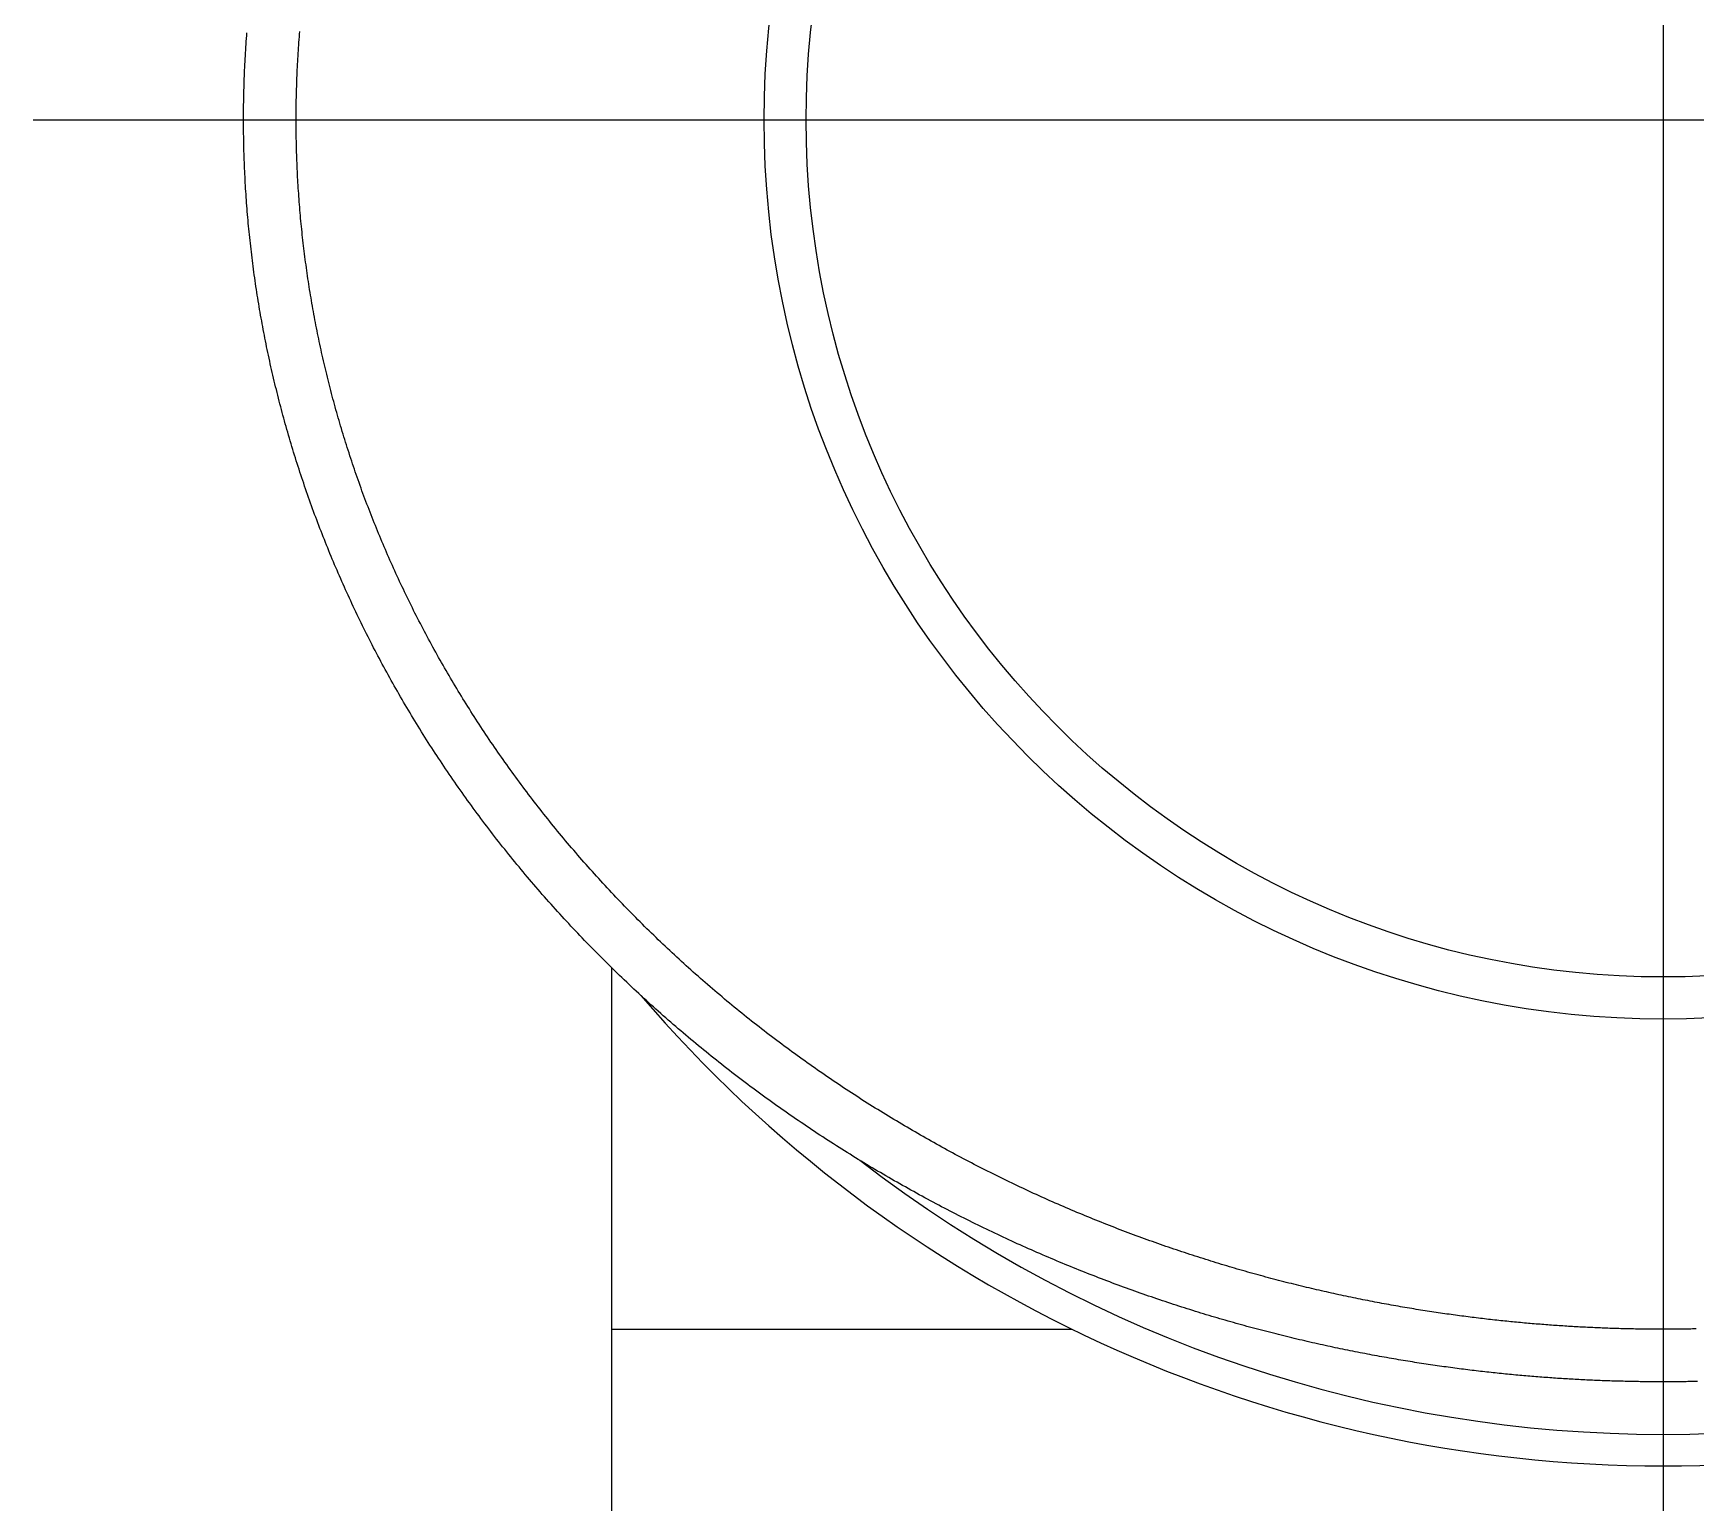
# Model space of a CAD drawing. Extents: x -12 to 93, y -19 to 51.
# Drawn here: x 61.61 to 77.42, y 22.85 to 36.82 of the extents above; entities that cross this region are included whole.
import ezdxf

# ---------------------------------------------------------------- set-up
doc = ezdxf.new("R2010")
doc.units = 0
doc.linetypes.add('CENTER', pattern=[50.8, 31.75, -6.35, 6.35, -6.35])
doc.layers.get('0').update_dxf_attribs({"linetype": 'CONTINUOUS'})
doc.layers.add('CENTER', color=1, linetype='CENTER')

msp = doc.modelspace()

# ---------------------------------------------------------------- linework, layer by layer
at = {"color": 7, "linetype": 'CONTINUOUS'}
for p, q in [((67.1086, 27.93851), (67.1086, 12)), ((67.1086, 24.5), (71.4881, 24.5))]:
    msp.add_line(p, q, dxfattribs=at)
at = {"color": 7}
for points in [[(77.1086, 24.5, 0), (77.091, 24.5, 0), (77.0735, 24.5, 0), (77.056, 24.5001, 0), (77.0384, 24.5002, 0), (77.0209, 24.5003, 0), (77.0034, 24.5004, 0), (76.9858, 24.5005, 0), (76.9683, 24.5007, 0), (76.9508, 24.5008, 0), (76.9333, 24.501, 0), (76.9157, 24.5012, 0), (76.8982, 24.5015, 0), (76.8807, 24.5017, 0), (76.8632, 24.502, 0), (76.8457, 24.5023, 0), (76.8282, 24.5026, 0), (76.8106, 24.503, 0), (76.7931, 24.5033, 0), (76.7756, 24.5037, 0), (76.758, 24.5041, 0), (76.7405, 24.5045, 0), (76.723, 24.505, 0), (76.7054, 24.5055, 0), (76.6879, 24.5059, 0), (76.6703, 24.5065, 0), (76.6527, 24.507, 0), (76.6352, 24.5076, 0), (76.6176, 24.5081, 0), (76.6, 24.5087, 0), (76.5824, 24.5093, 0), (76.5648, 24.51, 0), (76.5471, 24.5107, 0), (76.5295, 24.5113, 0), (76.5119, 24.5121, 0), (76.4942, 24.5128, 0), (76.4765, 24.5135, 0), (76.4588, 24.5143, 0), (76.4411, 24.5151, 0), (76.4234, 24.5159, 0), (76.4057, 24.5168, 0), (76.3879, 24.5176, 0), (76.3702, 24.5185, 0), (76.3524, 24.5194, 0), (76.3346, 24.5204, 0), (76.3168, 24.5213, 0), (76.299, 24.5223, 0), (76.2811, 24.5233, 0), (76.2632, 24.5243, 0), (76.2453, 24.5254, 0), (76.2274, 24.5264, 0), (76.2095, 24.5275, 0), (76.1915, 24.5287, 0), (76.1736, 24.5298, 0), (76.1556, 24.531, 0), (76.1375, 24.5321, 0), (76.1195, 24.5334, 0), (76.1014, 24.5346, 0), (76.0833, 24.5358, 0), (76.0652, 24.5371, 0), (76.047, 24.5384, 0), (76.0288, 24.5398, 0), (76.0106, 24.5411, 0), (75.9924, 24.5425, 0), (75.9741, 24.5439, 0), (75.9558, 24.5453, 0), (75.9375, 24.5468, 0), (75.9192, 24.5482, 0), (75.9008, 24.5497, 0), (75.8823, 24.5513, 0), (75.8639, 24.5528, 0), (75.8454, 24.5544, 0), (75.8269, 24.556, 0), (75.8083, 24.5576, 0), (75.7898, 24.5593, 0), (75.7711, 24.561, 0), (75.7525, 24.5627, 0), (75.7338, 24.5644, 0), (75.7151, 24.5662, 0), (75.6963, 24.568, 0), (75.6775, 24.5698, 0), (75.6586, 24.5717, 0), (75.6397, 24.5736, 0), (75.6208, 24.5755, 0), (75.6019, 24.5774, 0), (75.5828, 24.5794, 0), (75.5638, 24.5814, 0), (75.5447, 24.5834, 0), (75.5256, 24.5855, 0), (75.5064, 24.5876, 0), (75.4872, 24.5897, 0), (75.4679, 24.5919, 0), (75.4486, 24.5941, 0), (75.4292, 24.5963, 0), (75.4098, 24.5986, 0), (75.3904, 24.6009, 0), (75.3709, 24.6032, 0), (75.3513, 24.6055, 0), (75.3317, 24.6079, 0), (75.3121, 24.6103, 0), (75.2924, 24.6128, 0), (75.2726, 24.6153, 0), (75.2528, 24.6178, 0), (75.2329, 24.6203, 0), (75.213, 24.6229, 0), (75.1931, 24.6256, 0), (75.173, 24.6282, 0), (75.153, 24.6309, 0), (75.1329, 24.6336, 0), (75.1127, 24.6364, 0), (75.0924, 24.6392, 0), (75.0721, 24.642, 0), (75.0518, 24.6449, 0), (75.0314, 24.6478, 0), (75.0109, 24.6508, 0), (74.9904, 24.6538, 0), (74.9698, 24.6568, 0), (74.9491, 24.6599, 0), (74.9284, 24.663, 0), (74.9076, 24.6661, 0), (74.8867, 24.6693, 0), (74.8658, 24.6725, 0), (74.8448, 24.6758, 0), (74.8237, 24.6791, 0), (74.8026, 24.6825, 0), (74.7814, 24.6859, 0), (74.7601, 24.6893, 0), (74.7388, 24.6928, 0), (74.7174, 24.6963, 0), (74.6959, 24.6999, 0), (74.6744, 24.7035, 0), (74.6528, 24.7072, 0), (74.6312, 24.7109, 0), (74.6095, 24.7146, 0), (74.5877, 24.7184, 0), (74.5658, 24.7223, 0), (74.5439, 24.7261, 0), (74.522, 24.7301, 0), (74.5, 24.734, 0), (74.4779, 24.7381, 0), (74.4557, 24.7421, 0), (74.4335, 24.7462, 0), (74.4113, 24.7504, 0), (74.3889, 24.7546, 0), (74.3665, 24.7589, 0), (74.3441, 24.7632, 0), (74.3216, 24.7675, 0), (74.299, 24.7719, 0), (74.2764, 24.7764, 0), (74.2538, 24.7809, 0), (74.231, 24.7854, 0), (74.2082, 24.79, 0), (74.1854, 24.7947, 0), (74.1625, 24.7994, 0), (74.1395, 24.8041, 0), (74.1165, 24.8089, 0), (74.0935, 24.8138, 0), (74.0703, 24.8187, 0), (74.0472, 24.8236, 0), (74.0239, 24.8286, 0), (74.0006, 24.8337, 0), (73.9773, 24.8388, 0), (73.9539, 24.8439, 0), (73.9305, 24.8491, 0), (73.907, 24.8544, 0), (73.8835, 24.8597, 0), (73.8599, 24.8651, 0), (73.8362, 24.8705, 0), (73.8125, 24.876, 0), (73.7888, 24.8815, 0), (73.765, 24.8871, 0), (73.7412, 24.8927, 0), (73.7174, 24.8984, 0), (73.6935, 24.9041, 0), (73.6695, 24.9099, 0), (73.6455, 24.9158, 0), (73.6215, 24.9217, 0), (73.5974, 24.9276, 0), (73.5733, 24.9337, 0), (73.5492, 24.9397, 0), (73.525, 24.9458, 0), (73.5007, 24.952, 0), (73.4765, 24.9582, 0), (73.4522, 24.9645, 0), (73.4278, 24.9709, 0), (73.4034, 24.9773, 0), (73.379, 24.9837, 0), (73.3546, 24.9902, 0), (73.3301, 24.9968, 0), (73.3056, 25.0034, 0), (73.281, 25.0101, 0), (73.2564, 25.0168, 0), (73.2318, 25.0236, 0), (73.2071, 25.0304, 0), (73.1824, 25.0373, 0), (73.1577, 25.0443, 0), (73.133, 25.0513, 0), (73.1082, 25.0583, 0), (73.0834, 25.0655, 0), (73.0585, 25.0727, 0), (73.0337, 25.0799, 0), (73.0088, 25.0872, 0), (72.9838, 25.0945, 0), (72.9589, 25.102, 0), (72.9339, 25.1094, 0), (72.9089, 25.1169, 0), (72.8839, 25.1245, 0), (72.8588, 25.1322, 0), (72.8338, 25.1399, 0), (72.8087, 25.1476, 0), (72.7835, 25.1554, 0), (72.7584, 25.1633, 0), (72.7332, 25.1713, 0), (72.708, 25.1793, 0), (72.6828, 25.1873, 0), (72.6576, 25.1954, 0), (72.6324, 25.2036, 0), (72.6071, 25.2118, 0), (72.5818, 25.2201, 0), (72.5565, 25.2284, 0), (72.5312, 25.2368, 0), (72.5059, 25.2453, 0), (72.4806, 25.2538, 0), (72.4552, 25.2624, 0), (72.4298, 25.271, 0), (72.4044, 25.2797, 0), (72.379, 25.2885, 0), (72.3536, 25.2973, 0), (72.3282, 25.3062, 0), (72.3027, 25.3151, 0), (72.2772, 25.3241, 0), (72.2518, 25.3332, 0), (72.2263, 25.3423, 0), (72.2008, 25.3515, 0), (72.1753, 25.3607, 0), (72.1497, 25.37, 0), (72.1242, 25.3794, 0), (72.0986, 25.3888, 0), (72.0731, 25.3983, 0), (72.0475, 25.4078, 0), (72.0219, 25.4174, 0), (71.9963, 25.4271, 0), (71.9707, 25.4368, 0), (71.9451, 25.4466, 0), (71.9195, 25.4564, 0), (71.8938, 25.4663, 0), (71.8682, 25.4763, 0), (71.8425, 25.4863, 0), (71.8169, 25.4964, 0), (71.7912, 25.5066, 0), (71.7656, 25.5168, 0), (71.7399, 25.5271, 0), (71.7142, 25.5374, 0), (71.6885, 25.5478, 0), (71.6628, 25.5583, 0), (71.6371, 25.5688, 0), (71.6114, 25.5794, 0), (71.5857, 25.59, 0), (71.5599, 25.6007, 0), (71.5342, 25.6115, 0), (71.5085, 25.6223, 0), (71.4827, 25.6332, 0), (71.457, 25.6442, 0), (71.4313, 25.6552, 0), (71.4055, 25.6663, 0), (71.3798, 25.6775, 0), (71.354, 25.6887, 0), (71.3283, 25.7, 0), (71.3025, 25.7113, 0), (71.2768, 25.7227, 0), (71.251, 25.7342, 0), (71.2253, 25.7457, 0), (71.1995, 25.7573, 0), (71.1737, 25.769, 0), (71.148, 25.7807, 0), (71.1222, 25.7925, 0), (71.0965, 25.8043, 0), (71.0707, 25.8163, 0), (71.045, 25.8282, 0), (71.0192, 25.8403, 0), (70.9935, 25.8524, 0), (70.9677, 25.8646, 0), (70.942, 25.8768, 0), (70.9163, 25.8891, 0), (70.8905, 25.9015, 0), (70.8648, 25.9139, 0), (70.8391, 25.9264, 0), (70.8133, 25.939, 0), (70.7876, 25.9516, 0), (70.7619, 25.9643, 0), (70.7362, 25.9771, 0), (70.7105, 25.9899, 0), (70.6848, 26.0028, 0), (70.6591, 26.0158, 0), (70.6334, 26.0288, 0), (70.6077, 26.0419, 0), (70.582, 26.0551, 0), (70.5563, 26.0683, 0), (70.5307, 26.0816, 0), (70.505, 26.0949, 0), (70.4794, 26.1084, 0), (70.4537, 26.1219, 0), (70.4281, 26.1354, 0), (70.4025, 26.149, 0), (70.3768, 26.1627, 0), (70.3512, 26.1765, 0), (70.3256, 26.1903, 0), (70.3001, 26.2042, 0), (70.2745, 26.2182, 0), (70.2489, 26.2322, 0), (70.2234, 26.2463, 0), (70.1978, 26.2604, 0), (70.1723, 26.2746, 0), (70.1468, 26.2889, 0), (70.1213, 26.3033, 0), (70.0958, 26.3177, 0), (70.0703, 26.3322, 0), (70.0449, 26.3467, 0), (70.0194, 26.3613, 0), (69.994, 26.376, 0), (69.9686, 26.3907, 0), (69.9432, 26.4055, 0), (69.9178, 26.4204, 0), (69.8925, 26.4353, 0), (69.8671, 26.4503, 0), (69.8418, 26.4654, 0), (69.8165, 26.4805, 0), (69.7912, 26.4957, 0), (69.7659, 26.511, 0), (69.7407, 26.5263, 0), (69.7155, 26.5417, 0), (69.6902, 26.5572, 0), (69.6651, 26.5727, 0), (69.6399, 26.5883, 0), (69.6147, 26.604, 0), (69.5896, 26.6197, 0), (69.5645, 26.6355, 0), (69.5394, 26.6513, 0), (69.5144, 26.6672, 0), (69.4893, 26.6832, 0), (69.4643, 26.6993, 0), (69.4393, 26.7154, 0), (69.4143, 26.7316, 0), (69.3894, 26.7478, 0), (69.3645, 26.7641, 0), (69.3396, 26.7805, 0), (69.3147, 26.7969, 0), (69.2899, 26.8134, 0), (69.2651, 26.83, 0), (69.2403, 26.8466, 0), (69.2155, 26.8633, 0), (69.1908, 26.8801, 0), (69.1661, 26.8969, 0), (69.1414, 26.9138, 0), (69.1168, 26.9307, 0), (69.0922, 26.9478, 0), (69.0676, 26.9648, 0), (69.043, 26.982, 0), (69.0185, 26.9992, 0), (68.994, 27.0165, 0), (68.9695, 27.0338, 0), (68.9451, 27.0512, 0), (68.9207, 27.0687, 0), (68.8964, 27.0862, 0), (68.872, 27.1038, 0), (68.8477, 27.1215, 0), (68.8235, 27.1392, 0), (68.7992, 27.157, 0), (68.7751, 27.1748, 0), (68.7509, 27.1927, 0), (68.7268, 27.2107, 0), (68.7027, 27.2287, 0), (68.6786, 27.2468, 0), (68.6546, 27.2649, 0), (68.6306, 27.2831, 0), (68.6067, 27.3014, 0), (68.5828, 27.3197, 0), (68.5589, 27.3381, 0), (68.5351, 27.3566, 0), (68.5113, 27.3751, 0), (68.4876, 27.3937, 0), (68.4639, 27.4123, 0), (68.4402, 27.431, 0), (68.4166, 27.4498, 0), (68.393, 27.4686, 0), (68.3695, 27.4874, 0), (68.346, 27.5064, 0), (68.3225, 27.5254, 0), (68.2991, 27.5444, 0), (68.2757, 27.5635, 0), (68.2524, 27.5827, 0), (68.2291, 27.6019, 0), (68.2059, 27.6212, 0), (68.1827, 27.6405, 0), (68.1595, 27.6599, 0), (68.1364, 27.6793, 0), (68.1133, 27.6988, 0), (68.0903, 27.7184, 0), (68.0673, 27.738, 0), (68.0444, 27.7577, 0), (68.0215, 27.7774, 0), (67.9987, 27.7972, 0), (67.9759, 27.8171, 0), (67.9532, 27.837, 0), (67.9305, 27.8569, 0), (67.9079, 27.8769, 0), (67.8853, 27.897, 0), (67.8627, 27.9171, 0), (67.8402, 27.9373, 0), (67.8178, 27.9575, 0), (67.7954, 27.9778, 0), (67.7731, 27.9981, 0), (67.7508, 28.0185, 0), (67.7286, 28.039, 0), (67.7064, 28.0595, 0), (67.6842, 28.08, 0), (67.6622, 28.1006, 0), (67.6401, 28.1213, 0), (67.6182, 28.142, 0), (67.5963, 28.1628, 0), (67.5744, 28.1836, 0), (67.5526, 28.2044, 0), (67.5309, 28.2254, 0), (67.5092, 28.2463, 0), (67.4875, 28.2673, 0), (67.4659, 28.2884, 0), (67.4444, 28.3095, 0), (67.4229, 28.3307, 0), (67.4015, 28.3519, 0), (67.3802, 28.3732, 0), (67.3589, 28.3945, 0), (67.3376, 28.4159, 0), (67.3165, 28.4373, 0), (67.2953, 28.4588, 0), (67.2743, 28.4803, 0), (67.2533, 28.5018, 0), (67.2323, 28.5234, 0), (67.2114, 28.5451, 0), (67.1906, 28.5668, 0), (67.1698, 28.5885, 0), (67.1491, 28.6103, 0), (67.1285, 28.6321, 0), (67.1079, 28.654, 0), (67.0874, 28.6759, 0), (67.0669, 28.6979, 0), (67.0465, 28.7199, 0), (67.0262, 28.742, 0), (67.0059, 28.7641, 0), (66.9857, 28.7862, 0), (66.9655, 28.8084, 0), (66.9454, 28.8306, 0), (66.9254, 28.8529, 0), (66.9054, 28.8752, 0), (66.8855, 28.8976, 0), (66.8657, 28.92, 0), (66.8459, 28.9424, 0), (66.8262, 28.9649, 0), (66.8066, 28.9874, 0), (66.787, 29.0099, 0), (66.7675, 29.0325, 0), (66.748, 29.0552, 0), (66.7287, 29.0778, 0), (66.7093, 29.1005, 0), (66.6901, 29.1233, 0), (66.6709, 29.1461, 0), (66.6518, 29.1689, 0), (66.6328, 29.1918, 0), (66.6138, 29.2147, 0), (66.5949, 29.2376, 0), (66.576, 29.2606, 0), (66.5572, 29.2836, 0), (66.5385, 29.3066, 0), (66.5199, 29.3297, 0), (66.5013, 29.3528, 0), (66.4828, 29.376, 0), (66.4644, 29.3992, 0), (66.4461, 29.4224, 0), (66.4278, 29.4456, 0), (66.4095, 29.4689, 0), (66.3914, 29.4922, 0), (66.3733, 29.5156, 0), (66.3553, 29.539, 0), (66.3374, 29.5624, 0), (66.3195, 29.5858, 0), (66.3017, 29.6093, 0), (66.284, 29.6328, 0), (66.2664, 29.6563, 0), (66.2488, 29.6799, 0), (66.2313, 29.7035, 0), (66.2139, 29.7271, 0), (66.1966, 29.7507, 0), (66.1793, 29.7744, 0), (66.1621, 29.7981, 0), (66.1449, 29.8218, 0), (66.1279, 29.8456, 0), (66.1109, 29.8694, 0), (66.094, 29.8932, 0), (66.0771, 29.917, 0), (66.0604, 29.9409, 0), (66.0437, 29.9647, 0), (66.027, 29.9887, 0), (66.0105, 30.0126, 0), (65.994, 30.0365, 0), (65.9776, 30.0605, 0), (65.9613, 30.0845, 0), (65.945, 30.1086, 0), (65.9288, 30.1326, 0), (65.9127, 30.1567, 0), (65.8967, 30.1808, 0), (65.8807, 30.205, 0), (65.8648, 30.2291, 0), (65.849, 30.2533, 0), (65.8333, 30.2775, 0), (65.8176, 30.3017, 0), (65.802, 30.3259, 0), (65.7865, 30.3502, 0), (65.771, 30.3745, 0), (65.7557, 30.3988, 0), (65.7404, 30.4231, 0), (65.7251, 30.4475, 0), (65.71, 30.4719, 0), (65.6949, 30.4963, 0), (65.6799, 30.5207, 0), (65.665, 30.5451, 0), (65.6501, 30.5695, 0), (65.6353, 30.594, 0), (65.6206, 30.6185, 0), (65.606, 30.643, 0), (65.5914, 30.6676, 0), (65.5769, 30.6921, 0), (65.5625, 30.7167, 0), (65.5482, 30.7413, 0), (65.5339, 30.7659, 0), (65.5197, 30.7905, 0), (65.5056, 30.8151, 0), (65.4916, 30.8398, 0), (65.4776, 30.8644, 0), (65.4637, 30.8891, 0), (65.4499, 30.9138, 0), (65.4361, 30.9385, 0), (65.4225, 30.9633, 0), (65.4089, 30.988, 0), (65.3953, 31.0128, 0), (65.3819, 31.0376, 0), (65.3685, 31.0624, 0), (65.3552, 31.0872, 0), (65.342, 31.1121, 0), (65.3288, 31.1369, 0), (65.3157, 31.1618, 0), (65.3027, 31.1867, 0), (65.2898, 31.2116, 0), (65.2769, 31.2365, 0), (65.2641, 31.2614, 0), (65.2514, 31.2864, 0), (65.2388, 31.3113, 0), (65.2262, 31.3363, 0), (65.2137, 31.3613, 0), (65.2012, 31.3863, 0), (65.1889, 31.4114, 0), (65.1766, 31.4364, 0), (65.1644, 31.4615, 0), (65.1523, 31.4865, 0), (65.1402, 31.5116, 0), (65.1282, 31.5367, 0), (65.1163, 31.5618, 0), (65.1044, 31.5869, 0), (65.0926, 31.6121, 0), (65.0809, 31.6372, 0), (65.0693, 31.6624, 0), (65.0577, 31.6876, 0), (65.0463, 31.7128, 0), (65.0348, 31.738, 0), (65.0235, 31.7632, 0), (65.0122, 31.7885, 0), (65.001, 31.8137, 0), (64.9899, 31.839, 0), (64.9788, 31.8643, 0), (64.9679, 31.8896, 0), (64.9569, 31.9149, 0), (64.9461, 31.9402, 0), (64.9353, 31.9655, 0), (64.9246, 31.9908, 0), (64.914, 32.0162, 0), (64.9034, 32.0416, 0), (64.893, 32.0669, 0), (64.8826, 32.0923, 0), (64.8722, 32.1177, 0), (64.8619, 32.1431, 0), (64.8517, 32.1686, 0), (64.8416, 32.194, 0), (64.8316, 32.2194, 0), (64.8216, 32.2449, 0), (64.8117, 32.2704, 0), (64.8018, 32.2958, 0), (64.7921, 32.3213, 0), (64.7824, 32.3468, 0), (64.7727, 32.3723, 0), (64.7632, 32.3979, 0), (64.7537, 32.4234, 0), (64.7443, 32.4489, 0), (64.7349, 32.4745, 0), (64.7256, 32.5, 0), (64.7164, 32.5256, 0), (64.7073, 32.5512, 0), (64.6983, 32.5768, 0), (64.6893, 32.6024, 0), (64.6803, 32.628, 0), (64.6715, 32.6536, 0), (64.6627, 32.6792, 0), (64.654, 32.7049, 0), (64.6454, 32.7305, 0), (64.6368, 32.7562, 0), (64.6283, 32.7818, 0), (64.6199, 32.8075, 0), (64.6115, 32.8332, 0), (64.6032, 32.8589, 0), (64.595, 32.8846, 0), (64.5869, 32.9103, 0), (64.5788, 32.936, 0), (64.5708, 32.9617, 0), (64.5628, 32.9875, 0), (64.555, 33.0132, 0), (64.5472, 33.0389, 0), (64.5394, 33.0647, 0), (64.5318, 33.0905, 0), (64.5242, 33.1162, 0), (64.5167, 33.142, 0), (64.5092, 33.1678, 0), (64.5019, 33.1936, 0), (64.4946, 33.2194, 0), (64.4873, 33.2452, 0), (64.4801, 33.271, 0), (64.473, 33.2968, 0), (64.466, 33.3227, 0), (64.4591, 33.3485, 0), (64.4522, 33.3744, 0), (64.4453, 33.4002, 0), (64.4386, 33.4261, 0), (64.4319, 33.4519, 0), (64.4253, 33.4778, 0), (64.4187, 33.5037, 0), (64.4123, 33.5296, 0), (64.4059, 33.5555, 0), (64.3995, 33.5814, 0), (64.3933, 33.6073, 0), (64.3871, 33.6332, 0), (64.3809, 33.6591, 0), (64.3749, 33.685, 0), (64.3689, 33.7109, 0), (64.363, 33.7369, 0), (64.3571, 33.7628, 0), (64.3513, 33.7887, 0), (64.3456, 33.8147, 0), (64.34, 33.8406, 0), (64.3344, 33.8666, 0), (64.3289, 33.8926, 0), (64.3234, 33.9185, 0), (64.3181, 33.9445, 0), (64.3128, 33.9705, 0), (64.3075, 33.9965, 0), (64.3024, 34.0225, 0), (64.2973, 34.0485, 0), (64.2922, 34.0745, 0), (64.2873, 34.1005, 0), (64.2824, 34.1265, 0), (64.2776, 34.1525, 0), (64.2728, 34.1785, 0), (64.2681, 34.2045, 0), (64.2635, 34.2305, 0), (64.259, 34.2566, 0), (64.2545, 34.2826, 0), (64.2501, 34.3086, 0), (64.2457, 34.3347, 0), (64.2414, 34.3607, 0), (64.2372, 34.3868, 0), (64.2331, 34.4128, 0), (64.229, 34.4389, 0), (64.225, 34.4649, 0), (64.2211, 34.491, 0), (64.2172, 34.5171, 0), (64.2134, 34.5431, 0), (64.2097, 34.5692, 0), (64.206, 34.5953, 0), (64.2024, 34.6214, 0), (64.1989, 34.6475, 0), (64.1954, 34.6735, 0), (64.192, 34.6996, 0), (64.1887, 34.7257, 0), (64.1854, 34.7518, 0), (64.1822, 34.7779, 0), (64.1791, 34.804, 0), (64.1761, 34.8301, 0), (64.1731, 34.8562, 0), (64.1702, 34.8823, 0), (64.1673, 34.9084, 0), (64.1645, 34.9345, 0), (64.1618, 34.9607, 0), (64.1592, 34.9868, 0), (64.1566, 35.0129, 0), (64.1541, 35.039, 0), (64.1516, 35.0651, 0), (64.1493, 35.0913, 0), (64.1469, 35.1174, 0), (64.1447, 35.1435, 0), (64.1425, 35.1697, 0), (64.1404, 35.1958, 0), (64.1384, 35.2219, 0), (64.1364, 35.2481, 0), (64.1345, 35.2742, 0), (64.1327, 35.3004, 0), (64.1309, 35.3265, 0), (64.1292, 35.3526, 0), (64.1276, 35.3788, 0), (64.126, 35.4049, 0), (64.1245, 35.4311, 0), (64.1231, 35.4572, 0), (64.1217, 35.4834, 0), (64.1204, 35.5095, 0), (64.1192, 35.5357, 0), (64.118, 35.5618, 0), (64.1169, 35.588, 0), (64.1159, 35.6142, 0), (64.115, 35.6403, 0), (64.1141, 35.6665, 0), (64.1132, 35.6926, 0), (64.1125, 35.7188, 0), (64.1118, 35.7449, 0), (64.1112, 35.7711, 0), (64.1106, 35.7973, 0), (64.1101, 35.8234, 0), (64.1097, 35.8496, 0), (64.1094, 35.8757, 0), (64.1091, 35.9019, 0), (64.1089, 35.9281, 0), (64.1087, 35.9542, 0), (64.1086, 35.9804, 0), (64.1086, 36.0066, 0), (64.1087, 36.0327, 0), (64.1088, 36.0589, 0), (64.109, 36.085, 0), (64.1092, 36.1112, 0), (64.1095, 36.1374, 0), (64.1099, 36.1635, 0), (64.1104, 36.1897, 0), (64.1109, 36.2159, 0), (64.1115, 36.242, 0), (64.1121, 36.2682, 0), (64.1129, 36.2943, 0), (64.1137, 36.3205, 0), (64.1145, 36.3466, 0), (64.1155, 36.3728, 0), (64.1164, 36.3989, 0), (64.1175, 36.4251, 0), (64.1186, 36.4512, 0), (64.1198, 36.4774, 0), (64.1211, 36.5035, 0), (64.1224, 36.5296, 0), (64.1238, 36.5558, 0), (64.1253, 36.5819, 0), (64.1268, 36.608, 0), (64.1284, 36.6341, 0), (64.1301, 36.6603, 0), (64.1318, 36.6864, 0), (64.1336, 36.7125, 0), (64.1355, 36.7386, 0), (64.1374, 36.7647, 0), (64.1394, 36.7908, 0), (64.1415, 36.8169, 0), (64.1436, 36.843, 0)], [(77.1086, 24, 0), (77.0904, 24, 0), (77.0723, 24, 0), (77.0542, 24.0001, 0), (77.036, 24.0002, 0), (77.0179, 24.0003, 0), (76.9998, 24.0004, 0), (76.9816, 24.0005, 0), (76.9635, 24.0007, 0), (76.9454, 24.0009, 0), (76.9273, 24.0011, 0), (76.9092, 24.0013, 0), (76.8911, 24.0015, 0), (76.873, 24.0018, 0), (76.8548, 24.0021, 0), (76.8367, 24.0024, 0), (76.8186, 24.0027, 0), (76.8005, 24.0031, 0), (76.7824, 24.0034, 0), (76.7642, 24.0038, 0), (76.7461, 24.0043, 0), (76.728, 24.0047, 0), (76.7098, 24.0052, 0), (76.6917, 24.0056, 0), (76.6735, 24.0062, 0), (76.6554, 24.0067, 0), (76.6372, 24.0072, 0), (76.619, 24.0078, 0), (76.6009, 24.0084, 0), (76.5827, 24.009, 0), (76.5645, 24.0097, 0), (76.5462, 24.0103, 0), (76.528, 24.011, 0), (76.5098, 24.0117, 0), (76.4915, 24.0125, 0), (76.4733, 24.0132, 0), (76.455, 24.014, 0), (76.4367, 24.0148, 0), (76.4184, 24.0156, 0), (76.4001, 24.0165, 0), (76.3818, 24.0173, 0), (76.3634, 24.0182, 0), (76.345, 24.0192, 0), (76.3267, 24.0201, 0), (76.3083, 24.0211, 0), (76.2898, 24.0221, 0), (76.2714, 24.0231, 0), (76.2529, 24.0241, 0), (76.2344, 24.0252, 0), (76.2159, 24.0262, 0), (76.1974, 24.0273, 0), (76.1789, 24.0285, 0), (76.1603, 24.0296, 0), (76.1417, 24.0308, 0), (76.1231, 24.032, 0), (76.1044, 24.0332, 0), (76.0858, 24.0345, 0), (76.0671, 24.0358, 0), (76.0484, 24.0371, 0), (76.0296, 24.0384, 0), (76.0108, 24.0397, 0), (75.992, 24.0411, 0), (75.9732, 24.0425, 0), (75.9544, 24.0439, 0), (75.9355, 24.0454, 0), (75.9166, 24.0468, 0), (75.8976, 24.0483, 0), (75.8786, 24.0499, 0), (75.8596, 24.0514, 0), (75.8406, 24.053, 0), (75.8215, 24.0546, 0), (75.8024, 24.0562, 0), (75.7832, 24.0579, 0), (75.764, 24.0596, 0), (75.7448, 24.0613, 0), (75.7256, 24.0631, 0), (75.7063, 24.0648, 0), (75.6869, 24.0666, 0), (75.6676, 24.0685, 0), (75.6481, 24.0703, 0), (75.6287, 24.0722, 0), (75.6092, 24.0741, 0), (75.5897, 24.0761, 0), (75.5701, 24.0781, 0), (75.5505, 24.0801, 0), (75.5308, 24.0821, 0), (75.5111, 24.0842, 0), (75.4914, 24.0863, 0), (75.4716, 24.0884, 0), (75.4518, 24.0906, 0), (75.4319, 24.0928, 0), (75.4119, 24.095, 0), (75.392, 24.0973, 0), (75.3719, 24.0996, 0), (75.3519, 24.1019, 0), (75.3318, 24.1043, 0), (75.3116, 24.1067, 0), (75.2914, 24.1091, 0), (75.2711, 24.1116, 0), (75.2508, 24.1141, 0), (75.2304, 24.1166, 0), (75.21, 24.1192, 0), (75.1895, 24.1218, 0), (75.1689, 24.1245, 0), (75.1484, 24.1271, 0), (75.1277, 24.1298, 0), (75.107, 24.1326, 0), (75.0862, 24.1354, 0), (75.0654, 24.1382, 0), (75.0445, 24.1411, 0), (75.0236, 24.144, 0), (75.0026, 24.1469, 0), (74.9816, 24.1499, 0), (74.9605, 24.1529, 0), (74.9393, 24.1559, 0), (74.918, 24.159, 0), (74.8967, 24.1622, 0), (74.8754, 24.1653, 0), (74.8539, 24.1685, 0), (74.8324, 24.1718, 0), (74.8108, 24.1751, 0), (74.7892, 24.1784, 0), (74.7675, 24.1818, 0), (74.7457, 24.1852, 0), (74.7238, 24.1887, 0), (74.7019, 24.1922, 0), (74.6799, 24.1958, 0), (74.6578, 24.1994, 0), (74.6357, 24.203, 0), (74.6135, 24.2067, 0), (74.5912, 24.2105, 0), (74.5689, 24.2143, 0), (74.5465, 24.2181, 0), (74.524, 24.222, 0), (74.5015, 24.2259, 0), (74.4789, 24.2299, 0), (74.4563, 24.2339, 0), (74.4335, 24.238, 0), (74.4108, 24.2421, 0), (74.3879, 24.2462, 0), (74.365, 24.2504, 0), (74.342, 24.2547, 0), (74.319, 24.259, 0), (74.2959, 24.2633, 0), (74.2728, 24.2678, 0), (74.2495, 24.2722, 0), (74.2263, 24.2767, 0), (74.2029, 24.2813, 0), (74.1795, 24.2859, 0), (74.1561, 24.2905, 0), (74.1325, 24.2952, 0), (74.109, 24.3, 0), (74.0853, 24.3048, 0), (74.0616, 24.3096, 0), (74.0379, 24.3146, 0), (74.0141, 24.3195, 0), (73.9902, 24.3245, 0), (73.9663, 24.3296, 0), (73.9423, 24.3347, 0), (73.9183, 24.3399, 0), (73.8942, 24.3451, 0), (73.87, 24.3504, 0), (73.8458, 24.3557, 0), (73.8216, 24.3611, 0), (73.7973, 24.3666, 0), (73.7729, 24.3721, 0), (73.7485, 24.3776, 0), (73.7241, 24.3832, 0), (73.6996, 24.3889, 0), (73.675, 24.3946, 0), (73.6504, 24.4004, 0), (73.6258, 24.4062, 0), (73.6011, 24.4121, 0), (73.5763, 24.4181, 0), (73.5516, 24.4241, 0), (73.5267, 24.4301, 0), (73.5019, 24.4362, 0), (73.477, 24.4424, 0), (73.452, 24.4486, 0), (73.427, 24.4549, 0), (73.402, 24.4612, 0), (73.3769, 24.4676, 0), (73.3518, 24.474, 0), (73.3266, 24.4805, 0), (73.3014, 24.4871, 0), (73.2762, 24.4937, 0), (73.2509, 24.5004, 0), (73.2256, 24.5071, 0), (73.2003, 24.5139, 0), (73.1749, 24.5208, 0), (73.1495, 24.5277, 0), (73.124, 24.5346, 0), (73.0985, 24.5417, 0), (73.073, 24.5487, 0), (73.0474, 24.5559, 0), (73.0219, 24.5631, 0), (72.9962, 24.5703, 0), (72.9706, 24.5777, 0), (72.9449, 24.585, 0), (72.9192, 24.5925, 0), (72.8935, 24.6, 0), (72.8677, 24.6075, 0), (72.8419, 24.6151, 0), (72.8161, 24.6228, 0), (72.7902, 24.6305, 0), (72.7643, 24.6383, 0), (72.7384, 24.6462, 0), (72.7125, 24.6541, 0), (72.6865, 24.662, 0), (72.6605, 24.6701, 0), (72.6345, 24.6782, 0), (72.6085, 24.6863, 0), (72.5824, 24.6945, 0), (72.5564, 24.7028, 0), (72.5303, 24.7112, 0), (72.5041, 24.7196, 0), (72.478, 24.728, 0), (72.4519, 24.7365, 0), (72.4257, 24.7451, 0), (72.3995, 24.7537, 0), (72.3733, 24.7624, 0), (72.3471, 24.7712, 0), (72.3208, 24.78, 0), (72.2945, 24.7889, 0), (72.2683, 24.7979, 0), (72.242, 24.8069, 0), (72.2157, 24.8159, 0), (72.1893, 24.8251, 0), (72.163, 24.8343, 0), (72.1366, 24.8435, 0), (72.1103, 24.8528, 0), (72.0839, 24.8622, 0), (72.0575, 24.8717, 0), (72.0311, 24.8812, 0), (72.0046, 24.8907, 0), (71.9782, 24.9004, 0), (71.9517, 24.9101, 0), (71.9253, 24.9198, 0), (71.8988, 24.9296, 0), (71.8723, 24.9395, 0), (71.8458, 24.9495, 0), (71.8193, 24.9595, 0), (71.7928, 24.9695, 0), (71.7663, 24.9797, 0), (71.7397, 24.9899, 0), (71.7132, 25.0001, 0), (71.6866, 25.0105, 0), (71.66, 25.0208, 0), (71.6334, 25.0313, 0), (71.6069, 25.0418, 0), (71.5803, 25.0524, 0), (71.5537, 25.063, 0), (71.527, 25.0737, 0), (71.5004, 25.0845, 0), (71.4738, 25.0954, 0), (71.4472, 25.1063, 0), (71.4205, 25.1172, 0), (71.3939, 25.1283, 0), (71.3672, 25.1394, 0), (71.3406, 25.1505, 0), (71.3139, 25.1618, 0), (71.2872, 25.1731, 0), (71.2606, 25.1844, 0), (71.2339, 25.1958, 0), (71.2072, 25.2073, 0), (71.1805, 25.2189, 0), (71.1539, 25.2305, 0), (71.1272, 25.2422, 0), (71.1005, 25.254, 0), (71.0738, 25.2658, 0), (71.0471, 25.2777, 0), (71.0204, 25.2896, 0), (70.9937, 25.3016, 0), (70.967, 25.3137, 0), (70.9403, 25.3259, 0), (70.9136, 25.3381, 0), (70.8869, 25.3504, 0), (70.8602, 25.3627, 0), (70.8335, 25.3751, 0), (70.8068, 25.3876, 0), (70.7802, 25.4002, 0), (70.7535, 25.4128, 0), (70.7268, 25.4255, 0), (70.7001, 25.4383, 0), (70.6734, 25.4511, 0), (70.6467, 25.464, 0), (70.6201, 25.4769, 0), (70.5934, 25.49, 0), (70.5667, 25.5031, 0), (70.5401, 25.5162, 0), (70.5134, 25.5295, 0), (70.4867, 25.5428, 0), (70.4601, 25.5561, 0), (70.4334, 25.5696, 0), (70.4068, 25.5831, 0), (70.3802, 25.5967, 0), (70.3535, 25.6103, 0), (70.3269, 25.624, 0), (70.3003, 25.6378, 0), (70.2737, 25.6517, 0), (70.2471, 25.6656, 0), (70.2205, 25.6796, 0), (70.1939, 25.6937, 0), (70.1673, 25.7078, 0), (70.1408, 25.722, 0), (70.1142, 25.7363, 0), (70.0876, 25.7506, 0), (70.0611, 25.765, 0), (70.0346, 25.7795, 0), (70.0081, 25.794, 0), (69.9816, 25.8086, 0), (69.9551, 25.8233, 0), (69.9286, 25.8381, 0), (69.9021, 25.8529, 0), (69.8757, 25.8678, 0), (69.8492, 25.8827, 0), (69.8228, 25.8977, 0), (69.7964, 25.9128, 0), (69.77, 25.928, 0), (69.7436, 25.9432, 0), (69.7172, 25.9585, 0), (69.6909, 25.9739, 0), (69.6645, 25.9893, 0), (69.6382, 26.0048, 0), (69.6119, 26.0204, 0), (69.5856, 26.036, 0), (69.5594, 26.0517, 0), (69.5331, 26.0675, 0), (69.5069, 26.0833, 0), (69.4807, 26.0993, 0), (69.4545, 26.1152, 0), (69.4283, 26.1313, 0), (69.4022, 26.1474, 0), (69.3761, 26.1636, 0), (69.35, 26.1798, 0), (69.3239, 26.1962, 0), (69.2978, 26.2125, 0), (69.2718, 26.229, 0), (69.2458, 26.2455, 0), (69.2198, 26.2621, 0), (69.1938, 26.2788, 0), (69.1678, 26.2955, 0), (69.1419, 26.3123, 0), (69.116, 26.3292, 0), (69.0902, 26.3461, 0), (69.0643, 26.3631, 0), (69.0385, 26.3802, 0), (69.0127, 26.3973, 0), (68.9869, 26.4145, 0), (68.9612, 26.4318, 0), (68.9355, 26.4491, 0), (68.9098, 26.4665, 0), (68.8841, 26.484, 0), (68.8585, 26.5015, 0), (68.8329, 26.5191, 0), (68.8073, 26.5368, 0), (68.7818, 26.5546, 0), (68.7563, 26.5724, 0), (68.7308, 26.5903, 0), (68.7054, 26.6082, 0), (68.68, 26.6262, 0), (68.6546, 26.6443, 0), (68.6292, 26.6624, 0), (68.6039, 26.6806, 0), (68.5786, 26.6989, 0), (68.5534, 26.7173, 0), (68.5282, 26.7357, 0), (68.503, 26.7542, 0), (68.4779, 26.7727, 0), (68.4528, 26.7913, 0), (68.4277, 26.81, 0), (68.4027, 26.8287, 0), (68.3777, 26.8475, 0), (68.3527, 26.8664, 0), (68.3278, 26.8853, 0), (68.3029, 26.9043, 0), (68.2781, 26.9233, 0), (68.2533, 26.9425, 0), (68.2285, 26.9616, 0), (68.2038, 26.9809, 0), (68.1791, 27.0002, 0), (68.1545, 27.0196, 0), (68.1299, 27.039, 0), (68.1053, 27.0585, 0), (68.0808, 27.078, 0), (68.0563, 27.0977, 0), (68.0319, 27.1173, 0), (68.0075, 27.1371, 0), (67.9831, 27.1569, 0), (67.9588, 27.1768, 0), (67.9346, 27.1967, 0), (67.9103, 27.2167, 0), (67.8862, 27.2367, 0), (67.862, 27.2568, 0), (67.838, 27.277, 0), (67.8139, 27.2972, 0), (67.7899, 27.3175, 0), (67.766, 27.3379, 0), (67.7421, 27.3583, 0), (67.7183, 27.3787, 0), (67.6945, 27.3993, 0), (67.6707, 27.4198, 0), (67.647, 27.4405, 0), (67.6234, 27.4612, 0), (67.5998, 27.4819, 0), (67.5762, 27.5028, 0), (67.5527, 27.5236, 0), (67.5292, 27.5446, 0), (67.5058, 27.5656, 0), (67.4825, 27.5866, 0), (67.4592, 27.6077, 0), (67.436, 27.6289, 0), (67.4128, 27.6501, 0), (67.3896, 27.6714, 0), (67.3665, 27.6927, 0), (67.3435, 27.7141, 0), (67.3205, 27.7355, 0), (67.2976, 27.757, 0), (67.2747, 27.7786, 0), (67.2519, 27.8002, 0), (67.2292, 27.8219, 0), (67.2065, 27.8436, 0), (67.1838, 27.8654, 0), (67.1613, 27.8872, 0), (67.1387, 27.9091, 0), (67.1163, 27.931, 0), (67.0938, 27.953, 0), (67.0715, 27.9751, 0), (67.0492, 27.9972, 0), (67.027, 28.0193, 0), (67.0048, 28.0415, 0), (66.9827, 28.0638, 0), (66.9606, 28.0861, 0), (66.9386, 28.1084, 0), (66.9167, 28.1308, 0), (66.8948, 28.1533, 0), (66.873, 28.1758, 0), (66.8512, 28.1983, 0), (66.8295, 28.2209, 0), (66.8079, 28.2436, 0), (66.7863, 28.2663, 0), (66.7648, 28.289, 0), (66.7434, 28.3118, 0), (66.722, 28.3346, 0), (66.7007, 28.3575, 0), (66.6794, 28.3805, 0), (66.6582, 28.4034, 0), (66.6371, 28.4265, 0), (66.616, 28.4495, 0), (66.595, 28.4727, 0), (66.5741, 28.4958, 0), (66.5532, 28.519, 0), (66.5324, 28.5423, 0), (66.5116, 28.5656, 0), (66.491, 28.5889, 0), (66.4704, 28.6123, 0), (66.4498, 28.6357, 0), (66.4294, 28.6592, 0), (66.4089, 28.6827, 0), (66.3886, 28.7063, 0), (66.3683, 28.7299, 0), (66.3481, 28.7535, 0), (66.328, 28.7772, 0), (66.3079, 28.8009, 0), (66.2879, 28.8247, 0), (66.268, 28.8485, 0), (66.2481, 28.8723, 0), (66.2283, 28.8962, 0), (66.2086, 28.9201, 0), (66.189, 28.9441, 0), (66.1694, 28.9681, 0), (66.1499, 28.9921, 0), (66.1304, 29.0162, 0), (66.1111, 29.0403, 0), (66.0918, 29.0644, 0), (66.0726, 29.0886, 0), (66.0534, 29.1128, 0), (66.0343, 29.1371, 0), (66.0153, 29.1614, 0), (65.9964, 29.1857, 0), (65.9775, 29.21, 0), (65.9588, 29.2344, 0), (65.9401, 29.2589, 0), (65.9214, 29.2833, 0), (65.9029, 29.3078, 0), (65.8844, 29.3323, 0), (65.866, 29.3569, 0), (65.8476, 29.3815, 0), (65.8294, 29.4061, 0), (65.8112, 29.4307, 0), (65.7931, 29.4554, 0), (65.7751, 29.4801, 0), (65.7571, 29.5048, 0), (65.7392, 29.5296, 0), (65.7214, 29.5544, 0), (65.7037, 29.5792, 0), (65.686, 29.6041, 0), (65.6684, 29.6289, 0), (65.6509, 29.6539, 0), (65.6335, 29.6788, 0), (65.6162, 29.7037, 0), (65.5989, 29.7287, 0), (65.5817, 29.7538, 0), (65.5645, 29.7788, 0), (65.5475, 29.8039, 0), (65.5305, 29.829, 0), (65.5136, 29.8541, 0), (65.4968, 29.8792, 0), (65.4801, 29.9044, 0), (65.4634, 29.9296, 0), (65.4468, 29.9548, 0), (65.4303, 29.9801, 0), (65.4138, 30.0054, 0), (65.3975, 30.0307, 0), (65.3812, 30.056, 0), (65.365, 30.0813, 0), (65.3488, 30.1067, 0), (65.3328, 30.1321, 0), (65.3168, 30.1575, 0), (65.3009, 30.1829, 0), (65.285, 30.2084, 0), (65.2693, 30.2339, 0), (65.2536, 30.2594, 0), (65.238, 30.2849, 0), (65.2225, 30.3105, 0), (65.207, 30.336, 0), (65.1916, 30.3616, 0), (65.1763, 30.3873, 0), (65.1611, 30.4129, 0), (65.146, 30.4385, 0), (65.1309, 30.4642, 0), (65.1159, 30.4899, 0), (65.101, 30.5156, 0), (65.0862, 30.5414, 0), (65.0714, 30.5671, 0), (65.0568, 30.5929, 0), (65.0422, 30.6187, 0), (65.0276, 30.6445, 0), (65.0132, 30.6703, 0), (64.9988, 30.6961, 0), (64.9845, 30.722, 0), (64.9703, 30.7479, 0), (64.9562, 30.7738, 0), (64.9421, 30.7997, 0), (64.9281, 30.8256, 0), (64.9142, 30.8516, 0), (64.9004, 30.8776, 0), (64.8866, 30.9035, 0), (64.8729, 30.9295, 0), (64.8593, 30.9556, 0), (64.8458, 30.9816, 0), (64.8323, 31.0077, 0), (64.819, 31.0338, 0), (64.8057, 31.0598, 0), (64.7924, 31.086, 0), (64.7793, 31.1121, 0), (64.7662, 31.1382, 0), (64.7532, 31.1644, 0), (64.7403, 31.1906, 0), (64.7274, 31.2168, 0), (64.7146, 31.243, 0), (64.7019, 31.2692, 0), (64.6893, 31.2955, 0), (64.6768, 31.3217, 0), (64.6643, 31.348, 0), (64.6519, 31.3743, 0), (64.6396, 31.4006, 0), (64.6273, 31.4269, 0), (64.6152, 31.4532, 0), (64.6031, 31.4796, 0), (64.591, 31.506, 0), (64.5791, 31.5323, 0), (64.5672, 31.5587, 0), (64.5554, 31.5852, 0), (64.5437, 31.6116, 0), (64.5321, 31.638, 0), (64.5205, 31.6645, 0), (64.509, 31.6909, 0), (64.4976, 31.7174, 0), (64.4862, 31.7439, 0), (64.4749, 31.7704, 0), (64.4638, 31.797, 0), (64.4526, 31.8235, 0), (64.4416, 31.85, 0), (64.4306, 31.8766, 0), (64.4197, 31.9032, 0), (64.4089, 31.9298, 0), (64.3981, 31.9564, 0), (64.3875, 31.983, 0), (64.3768, 32.0096, 0), (64.3663, 32.0363, 0), (64.3559, 32.0629, 0), (64.3455, 32.0896, 0), (64.3352, 32.1163, 0), (64.325, 32.143, 0), (64.3148, 32.1697, 0), (64.3047, 32.1964, 0), (64.2947, 32.2231, 0), (64.2848, 32.2498, 0), (64.2749, 32.2766, 0), (64.2651, 32.3033, 0), (64.2554, 32.3301, 0), (64.2458, 32.3569, 0), (64.2362, 32.3837, 0), (64.2267, 32.4105, 0), (64.2173, 32.4373, 0), (64.208, 32.4641, 0), (64.1987, 32.491, 0), (64.1895, 32.5178, 0), (64.1804, 32.5447, 0), (64.1713, 32.5715, 0), (64.1623, 32.5984, 0), (64.1534, 32.6253, 0), (64.1446, 32.6522, 0), (64.1359, 32.6791, 0), (64.1272, 32.706, 0), (64.1186, 32.7329, 0), (64.11, 32.7599, 0), (64.1016, 32.7868, 0), (64.0932, 32.8137, 0), (64.0849, 32.8407, 0), (64.0766, 32.8677, 0), (64.0684, 32.8947, 0), (64.0603, 32.9216, 0), (64.0523, 32.9486, 0), (64.0444, 32.9757, 0), (64.0365, 33.0027, 0), (64.0287, 33.0297, 0), (64.021, 33.0567, 0), (64.0133, 33.0838, 0), (64.0057, 33.1108, 0), (63.9982, 33.1379, 0), (63.9908, 33.1649, 0), (63.9834, 33.192, 0), (63.9761, 33.2191, 0), (63.9689, 33.2462, 0), (63.9617, 33.2733, 0), (63.9546, 33.3004, 0), (63.9476, 33.3275, 0), (63.9407, 33.3546, 0), (63.9339, 33.3817, 0), (63.9271, 33.4089, 0), (63.9204, 33.436, 0), (63.9137, 33.4631, 0), (63.9071, 33.4903, 0), (63.9006, 33.5175, 0), (63.8942, 33.5446, 0), (63.8879, 33.5718, 0), (63.8816, 33.599, 0), (63.8754, 33.6262, 0), (63.8692, 33.6534, 0), (63.8632, 33.6806, 0), (63.8572, 33.7078, 0), (63.8513, 33.735, 0), (63.8454, 33.7622, 0), (63.8396, 33.7894, 0), (63.8339, 33.8166, 0), (63.8283, 33.8439, 0), (63.8227, 33.8711, 0), (63.8173, 33.8984, 0), (63.8118, 33.9256, 0), (63.8065, 33.9529, 0), (63.8012, 33.9801, 0), (63.796, 34.0074, 0), (63.7909, 34.0347, 0), (63.7858, 34.062, 0), (63.7808, 34.0892, 0), (63.7759, 34.1165, 0), (63.7711, 34.1438, 0), (63.7663, 34.1711, 0), (63.7616, 34.1984, 0), (63.757, 34.2257, 0), (63.7524, 34.253, 0), (63.7479, 34.2803, 0), (63.7435, 34.3077, 0), (63.7392, 34.335, 0), (63.7349, 34.3623, 0), (63.7307, 34.3896, 0), (63.7266, 34.417, 0), (63.7225, 34.4443, 0), (63.7185, 34.4717, 0), (63.7146, 34.499, 0), (63.7108, 34.5263, 0), (63.707, 34.5537, 0), (63.7033, 34.5811, 0), (63.6997, 34.6084, 0), (63.6961, 34.6358, 0), (63.6926, 34.6632, 0), (63.6892, 34.6905, 0), (63.6859, 34.7179, 0), (63.6826, 34.7453, 0), (63.6794, 34.7727, 0), (63.6762, 34.8, 0), (63.6732, 34.8274, 0), (63.6702, 34.8548, 0), (63.6673, 34.8822, 0), (63.6644, 34.9096, 0), (63.6617, 34.937, 0), (63.6589, 34.9644, 0), (63.6563, 34.9918, 0), (63.6537, 35.0192, 0), (63.6513, 35.0466, 0), (63.6488, 35.074, 0), (63.6465, 35.1014, 0), (63.6442, 35.1289, 0), (63.642, 35.1563, 0), (63.6399, 35.1837, 0), (63.6378, 35.2111, 0), (63.6358, 35.2385, 0), (63.6339, 35.266, 0), (63.632, 35.2934, 0), (63.6302, 35.3208, 0), (63.6285, 35.3483, 0), (63.6269, 35.3757, 0), (63.6253, 35.4031, 0), (63.6238, 35.4305, 0), (63.6224, 35.458, 0), (63.621, 35.4854, 0), (63.6197, 35.5129, 0), (63.6185, 35.5403, 0), (63.6174, 35.5677, 0), (63.6163, 35.5952, 0), (63.6153, 35.6226, 0), (63.6143, 35.6501, 0), (63.6135, 35.6775, 0), (63.6127, 35.7049, 0), (63.612, 35.7324, 0), (63.6113, 35.7598, 0), (63.6107, 35.7873, 0), (63.6102, 35.8147, 0), (63.6098, 35.8422, 0), (63.6094, 35.8696, 0), (63.6091, 35.8971, 0), (63.6089, 35.9245, 0), (63.6087, 35.952, 0), (63.6086, 35.9794, 0), (63.6086, 36.0069, 0), (63.6087, 36.0343, 0), (63.6088, 36.0618, 0), (63.609, 36.0892, 0), (63.6092, 36.1167, 0), (63.6096, 36.1441, 0), (63.61, 36.1716, 0), (63.6105, 36.199, 0), (63.611, 36.2265, 0), (63.6116, 36.2539, 0), (63.6123, 36.2814, 0), (63.6131, 36.3088, 0), (63.6139, 36.3362, 0), (63.6148, 36.3637, 0), (63.6158, 36.3911, 0), (63.6168, 36.4185, 0), (63.6179, 36.446, 0), (63.6191, 36.4734, 0), (63.6204, 36.5008, 0), (63.6217, 36.5282, 0), (63.6231, 36.5557, 0), (63.6246, 36.5831, 0), (63.6261, 36.6105, 0), (63.6277, 36.6379, 0), (63.6294, 36.6653, 0), (63.6311, 36.6927, 0), (63.6329, 36.7201, 0), (63.6348, 36.7475, 0), (63.6368, 36.7749, 0), (63.6388, 36.8023, 0), (63.6409, 36.8297, 0)], [(77.4241, 24.5032, 0), (77.4066, 24.5029, 0), (77.389, 24.5025, 0), (77.3715, 24.5022, 0), (77.354, 24.5019, 0), (77.3365, 24.5017, 0), (77.319, 24.5014, 0), (77.3014, 24.5012, 0), (77.2839, 24.501, 0), (77.2664, 24.5008, 0), (77.2489, 24.5006, 0), (77.2314, 24.5005, 0), (77.2138, 24.5004, 0), (77.1963, 24.5002, 0), (77.1788, 24.5002, 0), (77.1612, 24.5001, 0), (77.1437, 24.5, 0), (77.1262, 24.5, 0), (77.1086, 24.5, 0)], [(77.4348, 24.0033, 0), (77.4167, 24.003, 0), (77.3986, 24.0026, 0), (77.3805, 24.0023, 0), (77.3624, 24.002, 0), (77.3442, 24.0017, 0), (77.3261, 24.0015, 0), (77.308, 24.0012, 0), (77.2899, 24.001, 0), (77.2718, 24.0008, 0), (77.2537, 24.0007, 0), (77.2356, 24.0005, 0), (77.2174, 24.0004, 0), (77.1993, 24.0003, 0), (77.1812, 24.0002, 0), (77.163, 24.0001, 0), (77.1449, 24, 0), (77.1268, 24, 0), (77.1086, 24, 0)]]:
    msp.add_polyline3d(points, dxfattribs=at)
at = {"color": 7, "linetype": 'CONTINUOUS'}
for radius in [8.55, 8.15]:
    msp.add_circle((77.1086, 36), radius, dxfattribs=at)
for radius, start, end in [(12.8, 220.571984, 319.428016), (12.5, 232.324419, 307.675581)]:
    msp.add_arc((77.1086, 36), radius, start, end, dxfattribs=at)
at = {"layer": 'CENTER', "color": 1, "linetype": 'CENTER'}
for p, q in [((77.1086, 50.8), (77.1086, -2)), ((61.6086, 36), (92.6086, 36))]:
    msp.add_line(p, q, dxfattribs=at)

doc.saveas('drawing.dxf')
